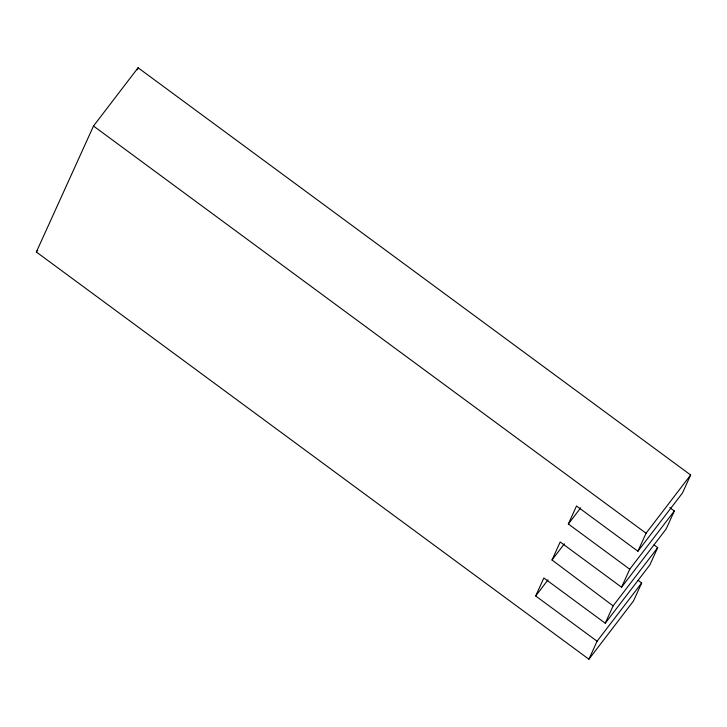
<?xml version="1.0" encoding="UTF-8"?>
<svg xmlns="http://www.w3.org/2000/svg" width="727" height="727" viewBox="0 0 727 727"><rect width="100%" height="100%" fill="white"/><g stroke="black" fill="none" stroke-linecap="round" stroke-linejoin="round"><path stroke-width="1.09" d="M36.35 252.005L93.501 126.025L138.085 67.775L690.65 474.995L682.489 492.988L637.906 551.239L576.511 505.992L568.341 523.985L629.736 569.232L621.576 587.234L560.181 541.988L552.011 559.981L613.115 605.891L605.246 623.23L543.851 577.983L535.69 595.976L597.085 641.223L588.915 659.225L36.35 252.005L37.722 250.215M137.139 69.847L138.085 67.775M637.906 551.239L646.067 533.236L690.65 474.995M638.052 580.319L641.668 582.981L633.499 600.975L588.915 659.225M654.1 544.941L657.69 547.649L649.829 564.979L605.246 623.23M669.803 507.664L674.32 510.99L666.159 528.983L621.576 587.234M568.341 523.985L580.691 507.855M552.011 559.981L564.361 543.851M535.69 595.976L548.031 579.846M629.736 569.232L674.32 510.99M613.115 605.891L657.69 547.649M597.085 641.223L641.668 582.981M93.501 126.025L646.067 533.236"/></g></svg>
